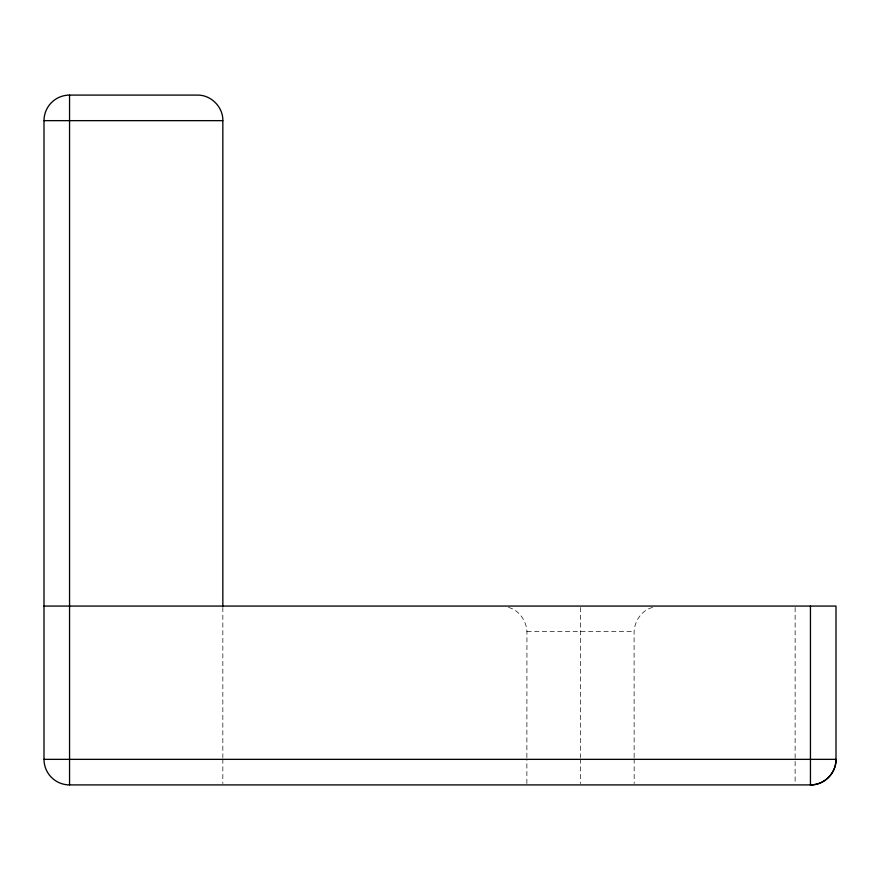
<?xml version="1.0" encoding="UTF-8"?>
<svg xmlns="http://www.w3.org/2000/svg" width="880" height="880" viewBox="0 0 880 880"><rect width="100%" height="100%" fill="white"/><g stroke="black" fill="none" stroke-linecap="round" stroke-linejoin="round"><path stroke-width="0.66" stroke-dasharray="4.4 3.3" d="M526.867 783.53L526.878 758.901M526.878 757.526L526.944 631.609C526.383 620.268 518.287 608.85 506.693 607.09M634.15 757.526L634.084 631.609C634.645 620.268 642.741 608.85 654.346 607.09M526.867 631.609L634.172 631.609M634.15 758.901L634.172 783.53M795.124 607.431L795.124 783.541M580.514 607.431L580.514 757.603M580.514 758.967L580.514 783.541M222.838 607.431L222.838 757.603M222.838 758.967L222.838 783.541"/><path stroke-width="1.32" d="M44 606.067L836 606.067L836 759.352C836.352 773.003 824.098 785.257 810.447 784.905L69.553 784.905A25.553 25.553 0 0 1 44 759.352L44 120.648A25.553 25.553 0 0 1 69.553 95.095L197.285 95.095C210.936 94.743 223.19 106.997 222.838 120.648L222.838 606.067M44 120.648L222.838 120.648M44 759.352L836 759.352A25.553 25.553 0 0 1 810.447 784.905L810.447 606.067M69.553 95.095L69.553 784.905"/></g></svg>
